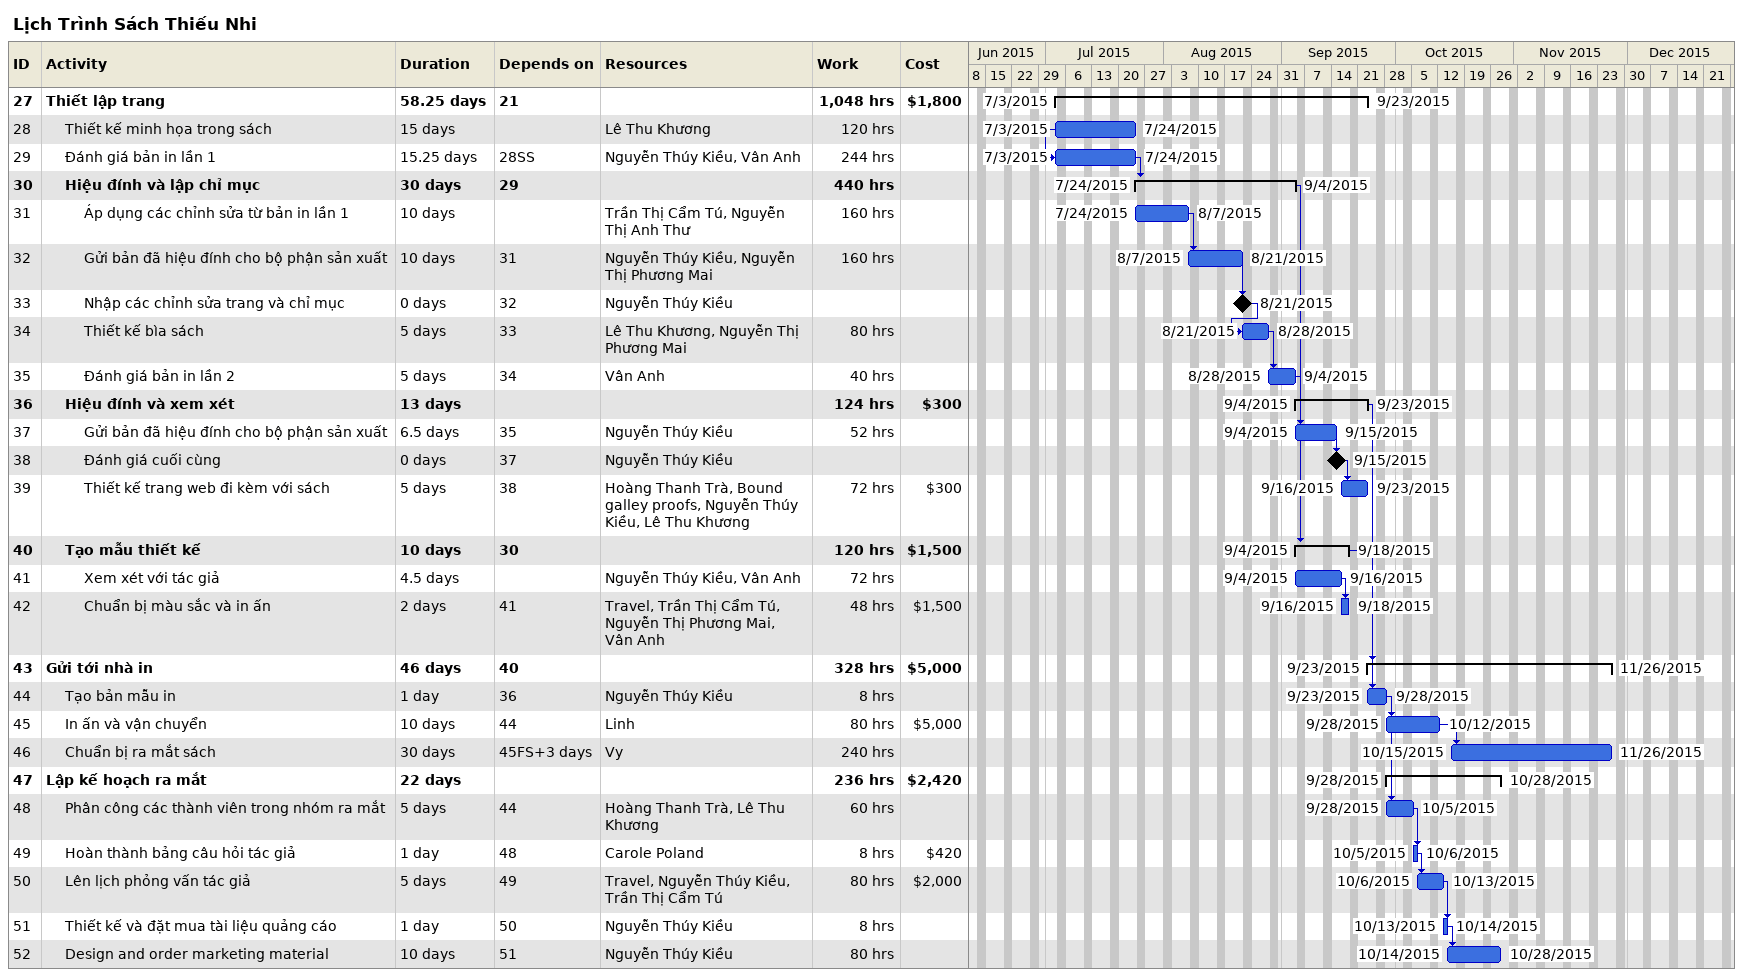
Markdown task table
Lịch Trình Sách Thiếu Nhi

| ID | Level | Task | Duration | Start | Finish | Predecessors | Resources | Work (h) | Cost ($) |
|---|---|---|---|---|---|---|---|---|---|
| 27 | 1 | **Thiết lập trang** | 58.25d | 2015-07-03 | 2015-09-23 | 21 |  | 1048 | 1800 |
| 28 | 2 | Thiết kế minh họa trong sách | 15d | 2015-07-03 | 2015-07-24 |  | Lê Thu Khương | 120 |  |
| 29 | 2 | Đánh giá bản in lần 1 | 15.25d | 2015-07-03 | 2015-07-24 | 28SS | Nguyễn Thúy Kiều, Vân Anh | 244 |  |
| 30 | 2 | **Hiệu đính và lập chỉ mục** | 30d | 2015-07-24 | 2015-09-04 | 29 |  | 440 |  |
| 31 | 3 | Áp dụng các chỉnh sửa từ bản in lần 1 | 10d | 2015-07-24 | 2015-08-07 |  | Trần Thị Cẩm Tú, Nguyễn Thị Anh Thư | 160 |  |
| 32 | 3 | Gửi bản đã hiệu đính cho bộ phận sản xuất | 10d | 2015-08-07 | 2015-08-21 | 31 | Nguyễn Thúy Kiều, Nguyễn Thị Phương Mai | 160 |  |
| 33 | 3 | Nhập các chỉnh sửa trang và chỉ mục | 0d | 2015-08-21 | 2015-08-21 | 32 | Nguyễn Thúy Kiều |  |  |
| 34 | 3 | Thiết kế bìa sách | 5d | 2015-08-21 | 2015-08-28 | 33 | Lê Thu Khương, Nguyễn Thị Phương Mai | 80 |  |
| 35 | 3 | Đánh giá bản in lần 2 | 5d | 2015-08-28 | 2015-09-04 | 34 | Vân Anh | 40 |  |
| 36 | 2 | **Hiệu đính và xem xét** | 13d | 2015-09-04 | 2015-09-23 |  |  | 124 | 300 |
| 37 | 3 | Gửi bản đã hiệu đính cho bộ phận sản xuất | 6.5d | 2015-09-04 | 2015-09-15 | 35 | Nguyễn Thúy Kiều | 52 |  |
| 38 | 3 | Đánh giá cuối cùng | 0d | 2015-09-15 | 2015-09-15 | 37 | Nguyễn Thúy Kiều |  |  |
| 39 | 3 | Thiết kế trang web đi kèm với sách | 5d | 2015-09-16 | 2015-09-23 | 38 | Hoàng Thanh Trà, Bound galley proofs, Nguyễn Thúy Kiều, Lê Thu Khương | 72 | 300 |
| 40 | 2 | **Tạo mẫu thiết kế** | 10d | 2015-09-04 | 2015-09-18 | 30 |  | 120 | 1500 |
| 41 | 3 | Xem xét với tác giả | 4.5d | 2015-09-04 | 2015-09-16 |  | Nguyễn Thúy Kiều, Vân Anh | 72 |  |
| 42 | 3 | Chuẩn bị màu sắc và in ấn | 2d | 2015-09-16 | 2015-09-18 | 41 | Travel, Trần Thị Cẩm Tú, Nguyễn Thị Phương Mai, Vân Anh | 48 | 1500 |
| 43 | 1 | **Gửi tới nhà in** | 46d | 2015-09-23 | 2015-11-26 | 40 |  | 328 | 5000 |
| 44 | 2 | Tạo bản mẫu in | 1d | 2015-09-23 | 2015-09-28 | 36 | Nguyễn Thúy Kiều | 8 |  |
| 45 | 2 | In ấn và vận chuyển | 10d | 2015-09-28 | 2015-10-12 | 44 | Linh | 80 | 5000 |
| 46 | 2 | Chuẩn bị ra mắt sách | 30d | 2015-10-15 | 2015-11-26 | 45FS+3d | Vy | 240 |  |
| 47 | 1 | **Lập kế hoạch ra mắt** | 22d | 2015-09-28 | 2015-10-28 |  |  | 236 | 2420 |
| 48 | 2 | Phân công các thành viên trong nhóm ra mắt | 5d | 2015-09-28 | 2015-10-05 | 44 | Hoàng Thanh Trà, Lê Thu Khương | 60 |  |
| 49 | 2 | Hoàn thành bảng câu hỏi tác giả | 1d | 2015-10-05 | 2015-10-06 | 48 | Carole Poland | 8 | 420 |
| 50 | 2 | Lên lịch phỏng vấn tác giả | 5d | 2015-10-06 | 2015-10-13 | 49 | Travel, Nguyễn Thúy Kiều, Trần Thị Cẩm Tú | 80 | 2000 |
| 51 | 2 | Thiết kế và đặt mua tài liệu quảng cáo | 1d | 2015-10-13 | 2015-10-14 | 50 | Nguyễn Thúy Kiều | 8 |  |
| 52 | 2 | Design and order marketing material | 10d | 2015-10-14 | 2015-10-28 | 51 | Nguyễn Thúy Kiều | 80 |  |
